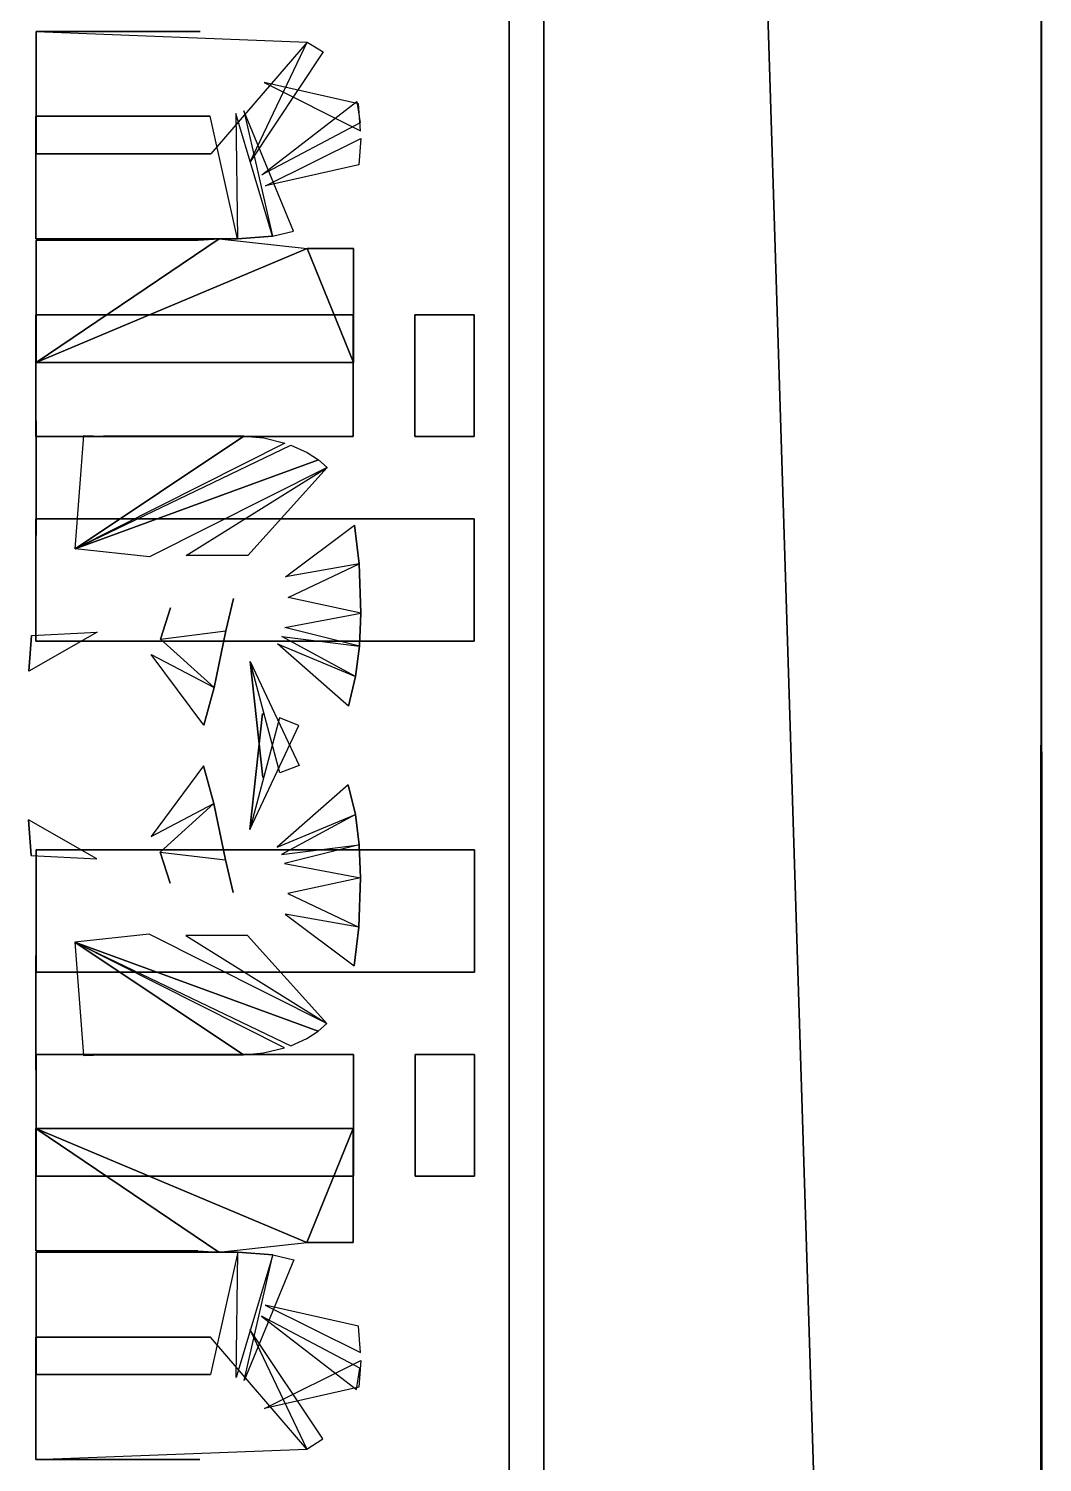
# Model space of a CAD drawing. Header units: inches. Extents: x -2 to 2474, y 1 to 287.
# Drawn here: x 166.2568 to 166.3557, y 181.5555 to 181.6954 of the extents above; entities that cross this region are included whole.
import ezdxf

# ---------------------------------------------------------------- set-up
doc = ezdxf.new("R2010")
doc.units = ezdxf.units.IN
doc.header["$MEASUREMENT"] = 0
doc.layers.add('DLX_LUM', color=7, linetype='Continuous', true_color=0xffd400)

msp = doc.modelspace()

# ---------------------------------------------------------------- linework, layer by layer
at = {"layer": 'DLX_LUM'}
for points in [[(166.30367, 180.74883, 0), (166.30367, 182.50213, 0)], [(166.30367, 182.50213, 0), (166.35569, 180.84189, 0)], [(166.35569, 180.84189, 0), (166.30367, 182.50213, 0)], [(166.30367, 182.50213, 0), (166.30367, 180.74883, 0)], [(166.30367, 180.74883, 0), (166.30367, 182.50213, 0)], [(166.30367, 182.50213, 0), (166.35569, 180.84189, 0)], [(166.35569, 180.84189, 0), (166.30367, 182.50213, 0)], [(166.30367, 182.50213, 0), (166.30367, 180.74883, 0)], [(166.30704, 182.49426, 0), (166.30703, 180.75669, 0)], [(166.30703, 180.75669, 0), (166.30704, 182.49426, 0)], [(166.30704, 182.49426, 0), (166.30703, 180.75669, 0)], [(166.30703, 180.75669, 0), (166.30704, 182.49426, 0)], [(166.35556, 182.4084, 0), (166.35554, 180.84301, 0)], [(166.35554, 180.84301, 0), (166.35556, 182.4084, 0)], [(166.35556, 182.4084, 0), (166.35554, 180.84301, 0)], [(166.35554, 180.84301, 0), (166.35556, 182.4084, 0)], [(166.35556, 182.4084, 0), (166.35554, 180.84301, 0)], [(166.35554, 180.84301, 0), (166.35556, 182.4084, 0)], [(166.35556, 182.4084, 0), (166.35554, 180.84301, 0)], [(166.35554, 180.84301, 0), (166.35556, 182.4084, 0)], [(166.35554, 182.40794, 0), (166.35569, 180.84189, 0)], [(166.35569, 180.84189, 0), (166.35554, 182.40794, 0)], [(166.35554, 182.40794, 0), (166.35569, 180.84189, 0)], [(166.35569, 180.84189, 0), (166.35554, 182.40794, 0)], [(166.35554, 182.40794, 0), (166.35569, 180.84189, 0)], [(166.35569, 180.84189, 0), (166.35554, 182.40794, 0)], [(166.35554, 182.40794, 0), (166.35569, 180.84189, 0)], [(166.35569, 180.84189, 0), (166.35554, 182.40794, 0)], [(166.2575, 181.69515, 0), (166.2575, 181.69515, 0)], [(166.2575, 181.69515, 0), (166.2575, 181.68321, 0)], [(166.2575, 181.68321, 0), (166.2575, 181.69515, 0)], [(166.27352, 181.69515, 0), (166.2575, 181.69515, 0)], [(166.2575, 181.69515, 0), (166.2575, 181.69515, 0)], [(166.2575, 181.69515, 0), (166.27352, 181.69515, 0)], [(166.2575, 181.68321, 0), (166.2575, 181.69515, 0)], [(166.2575, 181.69515, 0), (166.28395, 181.69413, 0)], [(166.2575, 181.69515, 0), (166.2575, 181.69515, 0)], [(166.2575, 181.69515, 0), (166.2575, 181.68321, 0)], [(166.2575, 181.68321, 0), (166.2575, 181.69515, 0)], [(166.27352, 181.69515, 0), (166.2575, 181.69515, 0)], [(166.2575, 181.69515, 0), (166.2575, 181.69515, 0)], [(166.2575, 181.69515, 0), (166.27352, 181.69515, 0)], [(166.2575, 181.68321, 0), (166.2575, 181.69515, 0)], [(166.2575, 181.69515, 0), (166.28395, 181.69413, 0)], [(166.27352, 181.69515, 0), (166.27352, 181.69515, 0)], [(166.27352, 181.69515, 0), (166.27352, 181.69515, 0)], [(166.28395, 181.69413, 0), (166.27456, 181.68321, 0)], [(166.28395, 181.69413, 0), (166.27456, 181.68321, 0)], [(166.27839, 181.68245, 0), (166.28395, 181.69413, 0)], [(166.27839, 181.68245, 0), (166.28395, 181.69413, 0)], [(166.28395, 181.69413, 0), (166.28551, 181.69316, 0)], [(166.28395, 181.69413, 0), (166.28551, 181.69316, 0)], [(166.28551, 181.69316, 0), (166.27839, 181.68245, 0)], [(166.28551, 181.69316, 0), (166.27839, 181.68245, 0)], [(166.27976, 181.69017, 0), (166.28915, 181.68547, 0)], [(166.28896, 181.6881, 0), (166.27976, 181.69017, 0)], [(166.27976, 181.69017, 0), (166.28915, 181.68547, 0)], [(166.28896, 181.6881, 0), (166.27976, 181.69017, 0)], [(166.27952, 181.68117, 0), (166.28879, 181.68831, 0)], [(166.27952, 181.68117, 0), (166.28879, 181.68831, 0)], [(166.28879, 181.68831, 0), (166.28912, 181.68625, 0)], [(166.28879, 181.68831, 0), (166.28912, 181.68625, 0)], [(166.28915, 181.68547, 0), (166.28896, 181.6881, 0)], [(166.28915, 181.68547, 0), (166.28896, 181.6881, 0)], [(166.25747, 181.68688, 0), (166.25747, 181.68688, 0)], [(166.25747, 181.68688, 0), (166.27449, 181.68688, 0)], [(166.27449, 181.68688, 0), (166.25747, 181.68688, 0)], [(166.25747, 181.67493, 0), (166.25747, 181.68688, 0)], [(166.25747, 181.68688, 0), (166.25747, 181.68688, 0)], [(166.25747, 181.68688, 0), (166.25747, 181.67493, 0)], [(166.27449, 181.68688, 0), (166.25747, 181.68688, 0)], [(166.25747, 181.68688, 0), (166.25747, 181.67493, 0)], [(166.25747, 181.68688, 0), (166.25747, 181.68688, 0)], [(166.25747, 181.68688, 0), (166.27449, 181.68688, 0)], [(166.27449, 181.68688, 0), (166.25747, 181.68688, 0)], [(166.25747, 181.67493, 0), (166.25747, 181.68688, 0)], [(166.25747, 181.68688, 0), (166.25747, 181.68688, 0)], [(166.25747, 181.68688, 0), (166.25747, 181.67493, 0)], [(166.27449, 181.68688, 0), (166.25747, 181.68688, 0)], [(166.25747, 181.68688, 0), (166.25747, 181.67493, 0)], [(166.27449, 181.68688, 0), (166.27449, 181.68688, 0)], [(166.27716, 181.67493, 0), (166.27449, 181.68688, 0)], [(166.27449, 181.68688, 0), (166.27449, 181.68688, 0)], [(166.27716, 181.67493, 0), (166.27449, 181.68688, 0)], [(166.28056, 181.67519, 0), (166.27699, 181.68716, 0)], [(166.27699, 181.68716, 0), (166.27716, 181.67493, 0)], [(166.28056, 181.67519, 0), (166.27699, 181.68716, 0)], [(166.27699, 181.68716, 0), (166.27716, 181.67493, 0)], [(166.28263, 181.67567, 0), (166.27776, 181.68742, 0)], [(166.27776, 181.68742, 0), (166.28056, 181.67519, 0)], [(166.28263, 181.67567, 0), (166.27776, 181.68742, 0)], [(166.27776, 181.68742, 0), (166.28056, 181.67519, 0)], [(166.28912, 181.68625, 0), (166.27952, 181.68117, 0)], [(166.28912, 181.68625, 0), (166.27952, 181.68117, 0)], [(166.27988, 181.6801, 0), (166.28918, 181.68471, 0)], [(166.27988, 181.6801, 0), (166.28918, 181.68471, 0)], [(166.28918, 181.68471, 0), (166.28899, 181.68214, 0)], [(166.28918, 181.68471, 0), (166.28899, 181.68214, 0)], [(166.2575, 181.68321, 0), (166.2575, 181.68321, 0)], [(166.2575, 181.68321, 0), (166.27456, 181.68321, 0)], [(166.27456, 181.68321, 0), (166.2575, 181.68321, 0)], [(166.2575, 181.68321, 0), (166.2575, 181.68321, 0)], [(166.27456, 181.68321, 0), (166.2575, 181.68321, 0)], [(166.2575, 181.68321, 0), (166.2575, 181.68321, 0)], [(166.2575, 181.68321, 0), (166.27456, 181.68321, 0)], [(166.27456, 181.68321, 0), (166.2575, 181.68321, 0)], [(166.2575, 181.68321, 0), (166.2575, 181.68321, 0)], [(166.27456, 181.68321, 0), (166.2575, 181.68321, 0)], [(166.27456, 181.68321, 0), (166.27456, 181.68321, 0)], [(166.27456, 181.68321, 0), (166.27456, 181.68321, 0)], [(166.28899, 181.68214, 0), (166.27988, 181.6801, 0)], [(166.28899, 181.68214, 0), (166.27988, 181.6801, 0)], [(166.27716, 181.67493, 0), (166.28056, 181.67519, 0)], [(166.28056, 181.67519, 0), (166.27716, 181.67493, 0)], [(166.27716, 181.67493, 0), (166.28056, 181.67519, 0)], [(166.27716, 181.67493, 0), (166.28056, 181.67519, 0)], [(166.28056, 181.67519, 0), (166.27716, 181.67493, 0)], [(166.27716, 181.67493, 0), (166.28056, 181.67519, 0)], [(166.28056, 181.67519, 0), (166.28263, 181.67567, 0)], [(166.28056, 181.67519, 0), (166.28263, 181.67567, 0)], [(166.28056, 181.67519, 0), (166.28056, 181.67519, 0)], [(166.28056, 181.67519, 0), (166.28056, 181.67519, 0)], [(166.25747, 181.67493, 0), (166.25747, 181.67493, 0)], [(166.27716, 181.67493, 0), (166.25747, 181.67493, 0)], [(166.25747, 181.67493, 0), (166.25747, 181.67493, 0)], [(166.25747, 181.67493, 0), (166.27716, 181.67493, 0)], [(166.25747, 181.67493, 0), (166.27716, 181.67493, 0)], [(166.25747, 181.67493, 0), (166.25747, 181.67493, 0)], [(166.27716, 181.67493, 0), (166.25747, 181.67493, 0)], [(166.25747, 181.67493, 0), (166.25747, 181.67493, 0)], [(166.25747, 181.67493, 0), (166.27716, 181.67493, 0)], [(166.25747, 181.67493, 0), (166.27716, 181.67493, 0)], [(166.27537, 181.67493, 0), (166.2575, 181.66285, 0)], [(166.2575, 181.66285, 0), (166.27537, 181.67493, 0)], [(166.27537, 181.67493, 0), (166.2575, 181.66285, 0)], [(166.2575, 181.66285, 0), (166.27537, 181.67493, 0)], [(166.2575, 181.67479, 0), (166.2575, 181.67479, 0)], [(166.2575, 181.67479, 0), (166.2575, 181.66285, 0)], [(166.2575, 181.66285, 0), (166.2575, 181.67479, 0)], [(166.27331, 181.67479, 0), (166.2575, 181.67479, 0)], [(166.2575, 181.67479, 0), (166.2575, 181.67479, 0)], [(166.2575, 181.67479, 0), (166.27331, 181.67479, 0)], [(166.2575, 181.66285, 0), (166.2575, 181.67479, 0)], [(166.2575, 181.67479, 0), (166.27331, 181.67479, 0)], [(166.2575, 181.67479, 0), (166.2575, 181.67479, 0)], [(166.2575, 181.67479, 0), (166.2575, 181.66285, 0)], [(166.2575, 181.66285, 0), (166.2575, 181.67479, 0)], [(166.27331, 181.67479, 0), (166.2575, 181.67479, 0)], [(166.2575, 181.67479, 0), (166.2575, 181.67479, 0)], [(166.2575, 181.67479, 0), (166.27331, 181.67479, 0)], [(166.2575, 181.66285, 0), (166.2575, 181.67479, 0)], [(166.2575, 181.67479, 0), (166.27331, 181.67479, 0)], [(166.2575, 181.66285, 0), (166.28395, 181.67397, 0)], [(166.28395, 181.67397, 0), (166.2575, 181.66285, 0)], [(166.27331, 181.67479, 0), (166.27537, 181.67493, 0)], [(166.27331, 181.67479, 0), (166.27537, 181.67493, 0)], [(166.27331, 181.67479, 0), (166.27331, 181.67479, 0)], [(166.27331, 181.67479, 0), (166.27331, 181.67479, 0)], [(166.27537, 181.67493, 0), (166.28395, 181.67397, 0)], [(166.27537, 181.67493, 0), (166.28395, 181.67397, 0)], [(166.27716, 181.67493, 0), (166.27716, 181.67493, 0)], [(166.27716, 181.67493, 0), (166.27716, 181.67493, 0)], [(166.27716, 181.67493, 0), (166.27716, 181.67493, 0)], [(166.27716, 181.67493, 0), (166.27716, 181.67493, 0)], [(166.28848, 181.67397, 0), (166.28395, 181.67397, 0)], [(166.28395, 181.67397, 0), (166.28395, 181.67397, 0)], [(166.28395, 181.67397, 0), (166.28848, 181.67397, 0)], [(166.28395, 181.67397, 0), (166.28848, 181.67397, 0)], [(166.28395, 181.67397, 0), (166.28848, 181.66285, 0)], [(166.28848, 181.67397, 0), (166.28395, 181.67397, 0)], [(166.28395, 181.67397, 0), (166.28395, 181.67397, 0)], [(166.28395, 181.67397, 0), (166.28848, 181.67397, 0)], [(166.28848, 181.66285, 0), (166.28395, 181.67397, 0)], [(166.28395, 181.67397, 0), (166.28848, 181.67397, 0)], [(166.28848, 181.67397, 0), (166.28848, 181.67397, 0)], [(166.28848, 181.66285, 0), (166.28848, 181.67397, 0)], [(166.28848, 181.67397, 0), (166.28848, 181.67397, 0)], [(166.28848, 181.67397, 0), (166.28848, 181.66285, 0)], [(166.28848, 181.67397, 0), (166.28848, 181.66285, 0)], [(166.28848, 181.67397, 0), (166.28848, 181.67397, 0)], [(166.28848, 181.66285, 0), (166.28848, 181.67397, 0)], [(166.28848, 181.67397, 0), (166.28848, 181.67397, 0)], [(166.28848, 181.67397, 0), (166.28848, 181.66285, 0)], [(166.28848, 181.67397, 0), (166.28848, 181.66285, 0)], [(166.25747, 181.6675, 0), (166.25747, 181.6675, 0)], [(166.25747, 181.6675, 0), (166.28845, 181.6675, 0)], [(166.28845, 181.6675, 0), (166.25747, 181.6675, 0)], [(166.25747, 181.65563, 0), (166.25747, 181.6675, 0)], [(166.25747, 181.6675, 0), (166.25747, 181.6675, 0)], [(166.25747, 181.6675, 0), (166.25747, 181.65563, 0)], [(166.25747, 181.6675, 0), (166.25747, 181.65563, 0)], [(166.28845, 181.6675, 0), (166.25747, 181.6675, 0)], [(166.25747, 181.6675, 0), (166.25747, 181.6675, 0)], [(166.25747, 181.6675, 0), (166.28845, 181.6675, 0)], [(166.28845, 181.6675, 0), (166.25747, 181.6675, 0)], [(166.25747, 181.65563, 0), (166.25747, 181.6675, 0)], [(166.25747, 181.6675, 0), (166.25747, 181.6675, 0)], [(166.25747, 181.6675, 0), (166.25747, 181.65563, 0)], [(166.25747, 181.6675, 0), (166.25747, 181.65563, 0)], [(166.28845, 181.6675, 0), (166.25747, 181.6675, 0)], [(166.28845, 181.6675, 0), (166.28845, 181.6675, 0)], [(166.28845, 181.6675, 0), (166.28845, 181.6675, 0)], [(166.28845, 181.6675, 0), (166.28845, 181.65563, 0)], [(166.28845, 181.65563, 0), (166.28845, 181.6675, 0)], [(166.28845, 181.65563, 0), (166.28845, 181.6675, 0)], [(166.28845, 181.6675, 0), (166.28845, 181.6675, 0)], [(166.28845, 181.6675, 0), (166.28845, 181.6675, 0)], [(166.28845, 181.6675, 0), (166.28845, 181.65563, 0)], [(166.28845, 181.65563, 0), (166.28845, 181.6675, 0)], [(166.28845, 181.65563, 0), (166.28845, 181.6675, 0)], [(166.29445, 181.6675, 0), (166.29445, 181.6675, 0)], [(166.29445, 181.6675, 0), (166.30025, 181.6675, 0)], [(166.30025, 181.6675, 0), (166.29445, 181.6675, 0)], [(166.29445, 181.65563, 0), (166.29445, 181.6675, 0)], [(166.29445, 181.6675, 0), (166.29445, 181.6675, 0)], [(166.29445, 181.6675, 0), (166.29445, 181.65563, 0)], [(166.29445, 181.6675, 0), (166.29445, 181.65563, 0)], [(166.30025, 181.6675, 0), (166.29445, 181.6675, 0)], [(166.29445, 181.6675, 0), (166.29445, 181.6675, 0)], [(166.29445, 181.6675, 0), (166.30025, 181.6675, 0)], [(166.30025, 181.6675, 0), (166.29445, 181.6675, 0)], [(166.29445, 181.65563, 0), (166.29445, 181.6675, 0)], [(166.29445, 181.6675, 0), (166.29445, 181.6675, 0)], [(166.29445, 181.6675, 0), (166.29445, 181.65563, 0)], [(166.29445, 181.6675, 0), (166.29445, 181.65563, 0)], [(166.30025, 181.6675, 0), (166.29445, 181.6675, 0)], [(166.30025, 181.6675, 0), (166.30025, 181.6675, 0)], [(166.30025, 181.6675, 0), (166.30025, 181.6675, 0)], [(166.30025, 181.6675, 0), (166.30025, 181.65563, 0)], [(166.30025, 181.65563, 0), (166.30025, 181.6675, 0)], [(166.30025, 181.65563, 0), (166.30025, 181.6675, 0)], [(166.30025, 181.6675, 0), (166.30025, 181.6675, 0)], [(166.30025, 181.6675, 0), (166.30025, 181.6675, 0)], [(166.30025, 181.6675, 0), (166.30025, 181.65563, 0)], [(166.30025, 181.65563, 0), (166.30025, 181.6675, 0)], [(166.30025, 181.65563, 0), (166.30025, 181.6675, 0)], [(166.2575, 181.66285, 0), (166.2575, 181.66285, 0)], [(166.2575, 181.66285, 0), (166.28848, 181.66285, 0)], [(166.28848, 181.66285, 0), (166.2575, 181.66285, 0)], [(166.2575, 181.66285, 0), (166.2575, 181.66285, 0)], [(166.28848, 181.66285, 0), (166.2575, 181.66285, 0)], [(166.28848, 181.66285, 0), (166.2575, 181.66285, 0)], [(166.2575, 181.66285, 0), (166.2575, 181.66285, 0)], [(166.2575, 181.66285, 0), (166.28848, 181.66285, 0)], [(166.28848, 181.66285, 0), (166.2575, 181.66285, 0)], [(166.2575, 181.66285, 0), (166.2575, 181.66285, 0)], [(166.28848, 181.66285, 0), (166.28848, 181.66285, 0)], [(166.28848, 181.66285, 0), (166.28848, 181.66285, 0)], [(166.28848, 181.66285, 0), (166.28848, 181.66285, 0)], [(166.28848, 181.66285, 0), (166.28848, 181.66285, 0)], [(166.2575, 181.65715, 0), (166.2575, 181.65715, 0)], [(166.2575, 181.65715, 0), (166.2575, 181.64597, 0)], [(166.2575, 181.64597, 0), (166.2575, 181.65715, 0)], [(166.2575, 181.65715, 0), (166.2575, 181.65715, 0)], [(166.2575, 181.65715, 0), (166.2575, 181.64597, 0)], [(166.2575, 181.64597, 0), (166.2575, 181.65715, 0)], [(166.25747, 181.65563, 0), (166.25747, 181.65563, 0)], [(166.28845, 181.65563, 0), (166.25747, 181.65563, 0)], [(166.25747, 181.65563, 0), (166.25747, 181.65563, 0)], [(166.25747, 181.65563, 0), (166.28845, 181.65563, 0)], [(166.25747, 181.65563, 0), (166.28845, 181.65563, 0)], [(166.25747, 181.65563, 0), (166.25747, 181.65563, 0)], [(166.28845, 181.65563, 0), (166.25747, 181.65563, 0)], [(166.25747, 181.65563, 0), (166.25747, 181.65563, 0)], [(166.25747, 181.65563, 0), (166.28845, 181.65563, 0)], [(166.25747, 181.65563, 0), (166.28845, 181.65563, 0)], [(166.26131, 181.64468, 0), (166.26214, 181.65573, 0)], [(166.26131, 181.64468, 0), (166.27777, 181.65566, 0)], [(166.27777, 181.65566, 0), (166.26131, 181.64468, 0)], [(166.26131, 181.64468, 0), (166.27777, 181.65566, 0)], [(166.26214, 181.65573, 0), (166.26408, 181.65566, 0)], [(166.27777, 181.65566, 0), (166.26408, 181.65566, 0)], [(166.26408, 181.65566, 0), (166.26408, 181.65566, 0)], [(166.26408, 181.65566, 0), (166.27777, 181.65566, 0)], [(166.26408, 181.65566, 0), (166.27777, 181.65566, 0)], [(166.27777, 181.65566, 0), (166.26408, 181.65566, 0)], [(166.26408, 181.65566, 0), (166.26408, 181.65566, 0)], [(166.26408, 181.65566, 0), (166.27777, 181.65566, 0)], [(166.27777, 181.65566, 0), (166.27973, 181.65549, 0)], [(166.27777, 181.65566, 0), (166.27777, 181.65566, 0)], [(166.27777, 181.65566, 0), (166.27973, 181.65549, 0)], [(166.27777, 181.65566, 0), (166.27777, 181.65566, 0)], [(166.27973, 181.65549, 0), (166.28178, 181.65498, 0)], [(166.27973, 181.65549, 0), (166.28178, 181.65498, 0)], [(166.28845, 181.65563, 0), (166.28845, 181.65563, 0)], [(166.28845, 181.65563, 0), (166.28845, 181.65563, 0)], [(166.28845, 181.65563, 0), (166.28845, 181.65563, 0)], [(166.28845, 181.65563, 0), (166.28845, 181.65563, 0)], [(166.29445, 181.65563, 0), (166.29445, 181.65563, 0)], [(166.30025, 181.65563, 0), (166.29445, 181.65563, 0)], [(166.29445, 181.65563, 0), (166.29445, 181.65563, 0)], [(166.29445, 181.65563, 0), (166.30025, 181.65563, 0)], [(166.29445, 181.65563, 0), (166.30025, 181.65563, 0)], [(166.29445, 181.65563, 0), (166.29445, 181.65563, 0)], [(166.30025, 181.65563, 0), (166.29445, 181.65563, 0)], [(166.29445, 181.65563, 0), (166.29445, 181.65563, 0)], [(166.29445, 181.65563, 0), (166.30025, 181.65563, 0)], [(166.29445, 181.65563, 0), (166.30025, 181.65563, 0)], [(166.30025, 181.65563, 0), (166.30025, 181.65563, 0)], [(166.30025, 181.65563, 0), (166.30025, 181.65563, 0)], [(166.30025, 181.65563, 0), (166.30025, 181.65563, 0)], [(166.30025, 181.65563, 0), (166.30025, 181.65563, 0)], [(166.28178, 181.65498, 0), (166.26131, 181.64468, 0)], [(166.28178, 181.65498, 0), (166.26131, 181.64468, 0)], [(166.26131, 181.64468, 0), (166.28237, 181.65477, 0)], [(166.26131, 181.64468, 0), (166.28237, 181.65477, 0)], [(166.28237, 181.65477, 0), (166.28395, 181.65407, 0)], [(166.28237, 181.65477, 0), (166.28395, 181.65407, 0)], [(166.28395, 181.65407, 0), (166.28506, 181.65335, 0)], [(166.28395, 181.65407, 0), (166.28506, 181.65335, 0)], [(166.28506, 181.65335, 0), (166.26131, 181.64468, 0)], [(166.26131, 181.64468, 0), (166.28506, 181.65335, 0)], [(166.28506, 181.65335, 0), (166.26131, 181.64468, 0)], [(166.26131, 181.64468, 0), (166.28506, 181.65335, 0)], [(166.28589, 181.6526, 0), (166.26857, 181.64389, 0)], [(166.28589, 181.6526, 0), (166.26857, 181.64389, 0)], [(166.27214, 181.64402, 0), (166.28589, 181.6526, 0)], [(166.27214, 181.64402, 0), (166.28589, 181.6526, 0)], [(166.28589, 181.6526, 0), (166.27815, 181.64402, 0)], [(166.28589, 181.6526, 0), (166.27815, 181.64402, 0)], [(166.28506, 181.65335, 0), (166.28589, 181.6526, 0)], [(166.28506, 181.65335, 0), (166.28589, 181.6526, 0)], [(166.2918, 181.6476, 0), (166.25747, 181.6476, 0)], [(166.25747, 181.6476, 0), (166.25747, 181.6476, 0)], [(166.25747, 181.6476, 0), (166.30025, 181.6476, 0)], [(166.2918, 181.6476, 0), (166.25747, 181.6476, 0)], [(166.25747, 181.6476, 0), (166.30025, 181.6476, 0)], [(166.25747, 181.63564, 0), (166.25747, 181.6476, 0)], [(166.25747, 181.6476, 0), (166.25747, 181.6476, 0)], [(166.25747, 181.6476, 0), (166.25747, 181.63564, 0)], [(166.30025, 181.6476, 0), (166.25747, 181.6476, 0)], [(166.25747, 181.6476, 0), (166.25747, 181.63564, 0)], [(166.25747, 181.6476, 0), (166.25747, 181.6476, 0)], [(166.25747, 181.6476, 0), (166.2918, 181.6476, 0)], [(166.2918, 181.6476, 0), (166.25747, 181.6476, 0)], [(166.25747, 181.63564, 0), (166.25747, 181.6476, 0)], [(166.25747, 181.6476, 0), (166.25747, 181.6476, 0)], [(166.25747, 181.6476, 0), (166.25747, 181.63564, 0)], [(166.30025, 181.6476, 0), (166.25747, 181.6476, 0)], [(166.25747, 181.6476, 0), (166.25747, 181.63564, 0)], [(166.30025, 181.6476, 0), (166.2918, 181.6476, 0)], [(166.30025, 181.6476, 0), (166.2918, 181.6476, 0)], [(166.2918, 181.6476, 0), (166.30025, 181.6476, 0)], [(166.30025, 181.6476, 0), (166.2918, 181.6476, 0)], [(166.30025, 181.6476, 0), (166.30025, 181.6476, 0)], [(166.30025, 181.6476, 0), (166.30025, 181.63564, 0)], [(166.30025, 181.63564, 0), (166.30025, 181.6476, 0)], [(166.30025, 181.6476, 0), (166.30025, 181.6476, 0)], [(166.30025, 181.63564, 0), (166.30025, 181.6476, 0)], [(166.30025, 181.6476, 0), (166.30025, 181.6476, 0)], [(166.30025, 181.6476, 0), (166.30025, 181.63564, 0)], [(166.30025, 181.63564, 0), (166.30025, 181.6476, 0)], [(166.30025, 181.6476, 0), (166.30025, 181.6476, 0)], [(166.30025, 181.63564, 0), (166.30025, 181.6476, 0)], [(166.2575, 181.64597, 0), (166.2575, 181.64597, 0)], [(166.2575, 181.64597, 0), (166.2575, 181.64597, 0)], [(166.28184, 181.64194, 0), (166.28858, 181.64698, 0)], [(166.28184, 181.64194, 0), (166.28858, 181.64698, 0)], [(166.28858, 181.64698, 0), (166.28903, 181.6432, 0)], [(166.28858, 181.64698, 0), (166.28858, 181.64698, 0)], [(166.28858, 181.64698, 0), (166.28903, 181.6432, 0)], [(166.28903, 181.6432, 0), (166.28858, 181.64698, 0)], [(166.28858, 181.64698, 0), (166.28903, 181.6432, 0)], [(166.28858, 181.64698, 0), (166.28858, 181.64698, 0)], [(166.28858, 181.64698, 0), (166.28903, 181.6432, 0)], [(166.28903, 181.6432, 0), (166.28858, 181.64698, 0)], [(166.26857, 181.64389, 0), (166.26131, 181.64468, 0)], [(166.26857, 181.64389, 0), (166.26131, 181.64468, 0)], [(166.27815, 181.64402, 0), (166.27214, 181.64402, 0)], [(166.27815, 181.64402, 0), (166.27214, 181.64402, 0)], [(166.28903, 181.6432, 0), (166.28184, 181.64194, 0)], [(166.28903, 181.6432, 0), (166.28184, 181.64194, 0)], [(166.28209, 181.6399, 0), (166.28903, 181.6432, 0)], [(166.28209, 181.6399, 0), (166.28903, 181.6432, 0)], [(166.28903, 181.6432, 0), (166.28918, 181.63839, 0)], [(166.28903, 181.6432, 0), (166.28903, 181.6432, 0)], [(166.28903, 181.6432, 0), (166.28903, 181.6432, 0)], [(166.28903, 181.6432, 0), (166.28918, 181.63839, 0)], [(166.28918, 181.63839, 0), (166.28903, 181.6432, 0)], [(166.28903, 181.6432, 0), (166.28918, 181.63839, 0)], [(166.28903, 181.6432, 0), (166.28903, 181.6432, 0)], [(166.28903, 181.6432, 0), (166.28903, 181.6432, 0)], [(166.28903, 181.6432, 0), (166.28918, 181.63839, 0)], [(166.28918, 181.63839, 0), (166.28903, 181.6432, 0)], [(166.26963, 181.63586, 0), (166.27062, 181.63892, 0)], [(166.27062, 181.63892, 0), (166.26963, 181.63586, 0)], [(166.26963, 181.63586, 0), (166.27062, 181.63892, 0)], [(166.27062, 181.63892, 0), (166.26963, 181.63586, 0)], [(166.27062, 181.63892, 0), (166.27062, 181.63892, 0)], [(166.27062, 181.63892, 0), (166.27062, 181.63892, 0)], [(166.27675, 181.63982, 0), (166.27601, 181.63665, 0)], [(166.27601, 181.63665, 0), (166.27675, 181.63982, 0)], [(166.27675, 181.63982, 0), (166.27601, 181.63665, 0)], [(166.27601, 181.63665, 0), (166.27675, 181.63982, 0)], [(166.27675, 181.63982, 0), (166.27675, 181.63982, 0)], [(166.27675, 181.63982, 0), (166.27675, 181.63982, 0)], [(166.28918, 181.63839, 0), (166.28209, 181.6399, 0)], [(166.28918, 181.63839, 0), (166.28209, 181.6399, 0)], [(166.28177, 181.637, 0), (166.28918, 181.63839, 0)], [(166.28177, 181.637, 0), (166.28918, 181.63839, 0)], [(166.28918, 181.63839, 0), (166.28906, 181.63517, 0)], [(166.28918, 181.63839, 0), (166.28906, 181.63517, 0)], [(166.28906, 181.63517, 0), (166.28918, 181.63839, 0)], [(166.28918, 181.63839, 0), (166.28906, 181.63517, 0)], [(166.28918, 181.63839, 0), (166.28906, 181.63517, 0)], [(166.28906, 181.63517, 0), (166.28918, 181.63839, 0)], [(166.28918, 181.63839, 0), (166.28918, 181.63839, 0)], [(166.28918, 181.63839, 0), (166.28918, 181.63839, 0)], [(166.28918, 181.63839, 0), (166.28918, 181.63839, 0)], [(166.28918, 181.63839, 0), (166.28918, 181.63839, 0)], [(166.26346, 181.63653, 0), (166.2568, 181.63271, 0)], [(166.26346, 181.63653, 0), (166.2568, 181.63271, 0)], [(166.2568, 181.63271, 0), (166.25705, 181.63621, 0)], [(166.2568, 181.63271, 0), (166.25705, 181.63621, 0)], [(166.25705, 181.63621, 0), (166.2568, 181.63271, 0)], [(166.2568, 181.63271, 0), (166.25705, 181.63621, 0)], [(166.2568, 181.63271, 0), (166.25705, 181.63621, 0)], [(166.25705, 181.63621, 0), (166.2568, 181.63271, 0)], [(166.25705, 181.63621, 0), (166.26346, 181.63653, 0)], [(166.25705, 181.63621, 0), (166.26346, 181.63653, 0)], [(166.25705, 181.63621, 0), (166.25705, 181.63621, 0)], [(166.25705, 181.63621, 0), (166.25705, 181.63621, 0)], [(166.26963, 181.63586, 0), (166.27601, 181.63665, 0)], [(166.26963, 181.63586, 0), (166.27601, 181.63665, 0)], [(166.27486, 181.63114, 0), (166.26963, 181.63586, 0)], [(166.26963, 181.63586, 0), (166.26963, 181.63586, 0)], [(166.27486, 181.63114, 0), (166.26963, 181.63586, 0)], [(166.26963, 181.63586, 0), (166.26963, 181.63586, 0)], [(166.27601, 181.63665, 0), (166.27486, 181.63114, 0)], [(166.27601, 181.63665, 0), (166.27486, 181.63114, 0)], [(166.27486, 181.63114, 0), (166.27601, 181.63665, 0)], [(166.27601, 181.63665, 0), (166.27486, 181.63114, 0)], [(166.27601, 181.63665, 0), (166.27486, 181.63114, 0)], [(166.27486, 181.63114, 0), (166.27601, 181.63665, 0)], [(166.27601, 181.63665, 0), (166.27601, 181.63665, 0)], [(166.27601, 181.63665, 0), (166.27601, 181.63665, 0)], [(166.27601, 181.63665, 0), (166.27601, 181.63665, 0)], [(166.27601, 181.63665, 0), (166.27601, 181.63665, 0)], [(166.28868, 181.63219, 0), (166.28146, 181.63611, 0)], [(166.28146, 181.63611, 0), (166.28906, 181.63517, 0)], [(166.28868, 181.63219, 0), (166.28146, 181.63611, 0)], [(166.28146, 181.63611, 0), (166.28906, 181.63517, 0)], [(166.28906, 181.63517, 0), (166.28177, 181.637, 0)], [(166.28906, 181.63517, 0), (166.28177, 181.637, 0)], [(166.30025, 181.63564, 0), (166.25747, 181.63564, 0)], [(166.25747, 181.63564, 0), (166.25747, 181.63564, 0)], [(166.25747, 181.63564, 0), (166.2918, 181.63564, 0)], [(166.30025, 181.63564, 0), (166.25747, 181.63564, 0)], [(166.25747, 181.63564, 0), (166.2918, 181.63564, 0)], [(166.25747, 181.63564, 0), (166.25747, 181.63564, 0)], [(166.25747, 181.63564, 0), (166.30025, 181.63564, 0)], [(166.25747, 181.63564, 0), (166.25747, 181.63564, 0)], [(166.25747, 181.63564, 0), (166.30025, 181.63564, 0)], [(166.30025, 181.63564, 0), (166.25747, 181.63564, 0)], [(166.25747, 181.63564, 0), (166.25747, 181.63564, 0)], [(166.25747, 181.63564, 0), (166.30025, 181.63564, 0)], [(166.28797, 181.6293, 0), (166.28104, 181.63538, 0)], [(166.28104, 181.63538, 0), (166.28868, 181.63219, 0)], [(166.28797, 181.6293, 0), (166.28104, 181.63538, 0)], [(166.28104, 181.63538, 0), (166.28868, 181.63219, 0)], [(166.28906, 181.63517, 0), (166.28868, 181.63219, 0)], [(166.28906, 181.63517, 0), (166.28868, 181.63219, 0)], [(166.28868, 181.63219, 0), (166.28906, 181.63517, 0)], [(166.28906, 181.63517, 0), (166.28868, 181.63219, 0)], [(166.28906, 181.63517, 0), (166.28868, 181.63219, 0)], [(166.28868, 181.63219, 0), (166.28906, 181.63517, 0)], [(166.28906, 181.63517, 0), (166.28906, 181.63517, 0)], [(166.28906, 181.63517, 0), (166.28906, 181.63517, 0)], [(166.28906, 181.63517, 0), (166.28906, 181.63517, 0)], [(166.28906, 181.63517, 0), (166.28906, 181.63517, 0)], [(166.2918, 181.63564, 0), (166.30025, 181.63564, 0)], [(166.2918, 181.63564, 0), (166.30025, 181.63564, 0)], [(166.30025, 181.63564, 0), (166.2918, 181.63564, 0)], [(166.2918, 181.63564, 0), (166.30025, 181.63564, 0)], [(166.30025, 181.63564, 0), (166.30025, 181.63564, 0)], [(166.30025, 181.63564, 0), (166.30025, 181.63564, 0)], [(166.30025, 181.63564, 0), (166.30025, 181.63564, 0)], [(166.30025, 181.63564, 0), (166.30025, 181.63564, 0)], [(166.26874, 181.63436, 0), (166.27486, 181.63114, 0)], [(166.27387, 181.62747, 0), (166.26874, 181.63436, 0)], [(166.26874, 181.63436, 0), (166.27486, 181.63114, 0)], [(166.27387, 181.62747, 0), (166.26874, 181.63436, 0)], [(166.27838, 181.63366, 0), (166.28317, 181.62352, 0)], [(166.28128, 181.62279, 0), (166.27838, 181.63366, 0)], [(166.27838, 181.63366, 0), (166.27838, 181.63366, 0)], [(166.27838, 181.63366, 0), (166.27962, 181.62234, 0)], [(166.27962, 181.62234, 0), (166.27838, 181.63366, 0)], [(166.27838, 181.63366, 0), (166.28317, 181.62352, 0)], [(166.28128, 181.62279, 0), (166.27838, 181.63366, 0)], [(166.27838, 181.63366, 0), (166.27838, 181.63366, 0)], [(166.27838, 181.63366, 0), (166.27962, 181.62234, 0)], [(166.27962, 181.62234, 0), (166.27838, 181.63366, 0)], [(166.2568, 181.63271, 0), (166.2568, 181.63271, 0)], [(166.2568, 181.63271, 0), (166.2568, 181.63271, 0)], [(166.28868, 181.63219, 0), (166.28797, 181.6293, 0)], [(166.28868, 181.63219, 0), (166.28797, 181.6293, 0)], [(166.28797, 181.6293, 0), (166.28868, 181.63219, 0)], [(166.28868, 181.63219, 0), (166.28797, 181.6293, 0)], [(166.28868, 181.63219, 0), (166.28797, 181.6293, 0)], [(166.28797, 181.6293, 0), (166.28868, 181.63219, 0)], [(166.28868, 181.63219, 0), (166.28868, 181.63219, 0)], [(166.28868, 181.63219, 0), (166.28868, 181.63219, 0)], [(166.28868, 181.63219, 0), (166.28868, 181.63219, 0)], [(166.28868, 181.63219, 0), (166.28868, 181.63219, 0)], [(166.27486, 181.63114, 0), (166.27387, 181.62747, 0)], [(166.27486, 181.63114, 0), (166.27387, 181.62747, 0)], [(166.27387, 181.62747, 0), (166.27486, 181.63114, 0)], [(166.27486, 181.63114, 0), (166.27387, 181.62747, 0)], [(166.27486, 181.63114, 0), (166.27387, 181.62747, 0)], [(166.27387, 181.62747, 0), (166.27486, 181.63114, 0)], [(166.27486, 181.63114, 0), (166.27486, 181.63114, 0)], [(166.27486, 181.63114, 0), (166.27486, 181.63114, 0)], [(166.27486, 181.63114, 0), (166.27486, 181.63114, 0)], [(166.27486, 181.63114, 0), (166.27486, 181.63114, 0)], [(166.28797, 181.6293, 0), (166.28797, 181.6293, 0)], [(166.28797, 181.6293, 0), (166.28797, 181.6293, 0)], [(166.27387, 181.62747, 0), (166.27387, 181.62747, 0)], [(166.27387, 181.62747, 0), (166.27387, 181.62747, 0)], [(166.27836, 181.61727, 0), (166.27959, 181.62859, 0)], [(166.27959, 181.62859, 0), (166.27836, 181.61727, 0)], [(166.27836, 181.61727, 0), (166.27959, 181.62859, 0)], [(166.27959, 181.62859, 0), (166.27836, 181.61727, 0)], [(166.28125, 181.62816, 0), (166.27836, 181.61727, 0)], [(166.28125, 181.62816, 0), (166.27836, 181.61727, 0)], [(166.27836, 181.61727, 0), (166.28315, 181.62742, 0)], [(166.27836, 181.61727, 0), (166.28315, 181.62742, 0)], [(166.27959, 181.62859, 0), (166.27959, 181.62859, 0)], [(166.27959, 181.62859, 0), (166.27959, 181.62859, 0)], [(166.28315, 181.62742, 0), (166.28125, 181.62816, 0)], [(166.28315, 181.62742, 0), (166.28125, 181.62816, 0)], [(166.27384, 181.62348, 0), (166.26871, 181.61659, 0)], [(166.27384, 181.62348, 0), (166.26871, 181.61659, 0)], [(166.27483, 181.6198, 0), (166.27384, 181.62348, 0)], [(166.27483, 181.6198, 0), (166.27384, 181.62348, 0)], [(166.27384, 181.62348, 0), (166.27384, 181.62348, 0)], [(166.27384, 181.62348, 0), (166.27483, 181.6198, 0)], [(166.27483, 181.6198, 0), (166.27384, 181.62348, 0)], [(166.27483, 181.6198, 0), (166.27384, 181.62348, 0)], [(166.27384, 181.62348, 0), (166.27384, 181.62348, 0)], [(166.27384, 181.62348, 0), (166.27483, 181.6198, 0)], [(166.28317, 181.62352, 0), (166.28128, 181.62279, 0)], [(166.28317, 181.62352, 0), (166.28128, 181.62279, 0)], [(166.27962, 181.62234, 0), (166.27962, 181.62234, 0)], [(166.27962, 181.62234, 0), (166.27962, 181.62234, 0)], [(166.28794, 181.62164, 0), (166.28102, 181.61556, 0)], [(166.28794, 181.62164, 0), (166.28102, 181.61556, 0)], [(166.28865, 181.61875, 0), (166.28794, 181.62164, 0)], [(166.28865, 181.61875, 0), (166.28794, 181.62164, 0)], [(166.28794, 181.62164, 0), (166.28794, 181.62164, 0)], [(166.28794, 181.62164, 0), (166.28865, 181.61875, 0)], [(166.28865, 181.61875, 0), (166.28794, 181.62164, 0)], [(166.28865, 181.61875, 0), (166.28794, 181.62164, 0)], [(166.28794, 181.62164, 0), (166.28794, 181.62164, 0)], [(166.28794, 181.62164, 0), (166.28865, 181.61875, 0)], [(166.26871, 181.61659, 0), (166.27483, 181.6198, 0)], [(166.26871, 181.61659, 0), (166.27483, 181.6198, 0)], [(166.27483, 181.6198, 0), (166.26959, 181.61507, 0)], [(166.27483, 181.6198, 0), (166.26959, 181.61507, 0)], [(166.27598, 181.6143, 0), (166.27483, 181.6198, 0)], [(166.27598, 181.6143, 0), (166.27483, 181.6198, 0)], [(166.27483, 181.6198, 0), (166.27483, 181.6198, 0)], [(166.27483, 181.6198, 0), (166.27598, 181.6143, 0)], [(166.27483, 181.6198, 0), (166.27483, 181.6198, 0)], [(166.27598, 181.6143, 0), (166.27483, 181.6198, 0)], [(166.27598, 181.6143, 0), (166.27483, 181.6198, 0)], [(166.27483, 181.6198, 0), (166.27483, 181.6198, 0)], [(166.27483, 181.6198, 0), (166.27598, 181.6143, 0)], [(166.27483, 181.6198, 0), (166.27483, 181.6198, 0)], [(166.26343, 181.61441, 0), (166.25677, 181.61822, 0)], [(166.25677, 181.61822, 0), (166.25702, 181.61474, 0)], [(166.25677, 181.61822, 0), (166.25677, 181.61822, 0)], [(166.25677, 181.61822, 0), (166.25702, 181.61474, 0)], [(166.25702, 181.61474, 0), (166.25677, 181.61822, 0)], [(166.26343, 181.61441, 0), (166.25677, 181.61822, 0)], [(166.25677, 181.61822, 0), (166.25702, 181.61474, 0)], [(166.25677, 181.61822, 0), (166.25677, 181.61822, 0)], [(166.25677, 181.61822, 0), (166.25702, 181.61474, 0)], [(166.25702, 181.61474, 0), (166.25677, 181.61822, 0)], [(166.28102, 181.61556, 0), (166.28865, 181.61875, 0)], [(166.28102, 181.61556, 0), (166.28865, 181.61875, 0)], [(166.28865, 181.61875, 0), (166.28143, 181.61482, 0)], [(166.28865, 181.61875, 0), (166.28143, 181.61482, 0)], [(166.28903, 181.61578, 0), (166.28865, 181.61875, 0)], [(166.28903, 181.61578, 0), (166.28865, 181.61875, 0)], [(166.28865, 181.61875, 0), (166.28865, 181.61875, 0)], [(166.28865, 181.61875, 0), (166.28903, 181.61578, 0)], [(166.28865, 181.61875, 0), (166.28865, 181.61875, 0)], [(166.28903, 181.61578, 0), (166.28865, 181.61875, 0)], [(166.28903, 181.61578, 0), (166.28865, 181.61875, 0)], [(166.28865, 181.61875, 0), (166.28865, 181.61875, 0)], [(166.28865, 181.61875, 0), (166.28903, 181.61578, 0)], [(166.28865, 181.61875, 0), (166.28865, 181.61875, 0)], [(166.27836, 181.61727, 0), (166.27836, 181.61727, 0)], [(166.27836, 181.61727, 0), (166.27836, 181.61727, 0)], [(166.2575, 181.60335, 0), (166.2575, 181.61529, 0)], [(166.2575, 181.61529, 0), (166.30028, 181.61529, 0)], [(166.2575, 181.60335, 0), (166.2575, 181.61529, 0)], [(166.2575, 181.61529, 0), (166.2575, 181.61529, 0)], [(166.2575, 181.61529, 0), (166.2575, 181.60335, 0)], [(166.30028, 181.61529, 0), (166.2575, 181.61529, 0)], [(166.2575, 181.61529, 0), (166.29183, 181.61529, 0)], [(166.2575, 181.61529, 0), (166.2575, 181.61529, 0)], [(166.2575, 181.61529, 0), (166.30028, 181.61529, 0)], [(166.30028, 181.61529, 0), (166.2575, 181.61529, 0)], [(166.26959, 181.61507, 0), (166.27598, 181.6143, 0)], [(166.26959, 181.61507, 0), (166.26959, 181.61507, 0)], [(166.26959, 181.61507, 0), (166.27059, 181.61202, 0)], [(166.27059, 181.61202, 0), (166.26959, 181.61507, 0)], [(166.26959, 181.61507, 0), (166.27598, 181.6143, 0)], [(166.26959, 181.61507, 0), (166.26959, 181.61507, 0)], [(166.26959, 181.61507, 0), (166.27059, 181.61202, 0)], [(166.27059, 181.61202, 0), (166.26959, 181.61507, 0)], [(166.28143, 181.61482, 0), (166.28903, 181.61578, 0)], [(166.28143, 181.61482, 0), (166.28903, 181.61578, 0)], [(166.28903, 181.61578, 0), (166.28174, 181.61394, 0)], [(166.28903, 181.61578, 0), (166.28174, 181.61394, 0)], [(166.28915, 181.61256, 0), (166.28903, 181.61578, 0)], [(166.28915, 181.61256, 0), (166.28903, 181.61578, 0)], [(166.28903, 181.61578, 0), (166.28903, 181.61578, 0)], [(166.28903, 181.61578, 0), (166.28915, 181.61256, 0)], [(166.28903, 181.61578, 0), (166.28903, 181.61578, 0)], [(166.28915, 181.61256, 0), (166.28903, 181.61578, 0)], [(166.28915, 181.61256, 0), (166.28903, 181.61578, 0)], [(166.28903, 181.61578, 0), (166.28903, 181.61578, 0)], [(166.28903, 181.61578, 0), (166.28915, 181.61256, 0)], [(166.28903, 181.61578, 0), (166.28903, 181.61578, 0)], [(166.29183, 181.61529, 0), (166.30028, 181.61529, 0)], [(166.30028, 181.61529, 0), (166.30028, 181.60335, 0)], [(166.30028, 181.61529, 0), (166.30028, 181.61529, 0)], [(166.30028, 181.61529, 0), (166.30028, 181.60335, 0)], [(166.30028, 181.60335, 0), (166.30028, 181.61529, 0)], [(166.30028, 181.61529, 0), (166.30028, 181.61529, 0)], [(166.25702, 181.61474, 0), (166.26343, 181.61441, 0)], [(166.25702, 181.61474, 0), (166.25702, 181.61474, 0)], [(166.25702, 181.61474, 0), (166.26343, 181.61441, 0)], [(166.25702, 181.61474, 0), (166.25702, 181.61474, 0)], [(166.27672, 181.61113, 0), (166.27598, 181.6143, 0)], [(166.27598, 181.6143, 0), (166.27598, 181.6143, 0)], [(166.27598, 181.6143, 0), (166.27672, 181.61113, 0)], [(166.27598, 181.6143, 0), (166.27598, 181.6143, 0)], [(166.27672, 181.61113, 0), (166.27598, 181.6143, 0)], [(166.27598, 181.6143, 0), (166.27598, 181.6143, 0)], [(166.27598, 181.6143, 0), (166.27672, 181.61113, 0)], [(166.27598, 181.6143, 0), (166.27598, 181.6143, 0)], [(166.28174, 181.61394, 0), (166.28915, 181.61256, 0)], [(166.28174, 181.61394, 0), (166.28915, 181.61256, 0)], [(166.27059, 181.61202, 0), (166.27059, 181.61202, 0)], [(166.27059, 181.61202, 0), (166.27059, 181.61202, 0)], [(166.28915, 181.61256, 0), (166.28206, 181.61104, 0)], [(166.28915, 181.61256, 0), (166.28206, 181.61104, 0)], [(166.289, 181.60773, 0), (166.28915, 181.61256, 0)], [(166.289, 181.60773, 0), (166.28915, 181.61256, 0)], [(166.28915, 181.61256, 0), (166.289, 181.60773, 0)], [(166.289, 181.60773, 0), (166.28915, 181.61256, 0)], [(166.289, 181.60773, 0), (166.28915, 181.61256, 0)], [(166.28915, 181.61256, 0), (166.289, 181.60773, 0)], [(166.28915, 181.61256, 0), (166.28915, 181.61256, 0)], [(166.28915, 181.61256, 0), (166.28915, 181.61256, 0)], [(166.28915, 181.61256, 0), (166.28915, 181.61256, 0)], [(166.28915, 181.61256, 0), (166.28915, 181.61256, 0)], [(166.27672, 181.61113, 0), (166.27672, 181.61113, 0)], [(166.27672, 181.61113, 0), (166.27672, 181.61113, 0)], [(166.28206, 181.61104, 0), (166.289, 181.60773, 0)], [(166.28206, 181.61104, 0), (166.289, 181.60773, 0)], [(166.289, 181.60773, 0), (166.28181, 181.609, 0)], [(166.28181, 181.609, 0), (166.28855, 181.60397, 0)], [(166.289, 181.60773, 0), (166.28181, 181.609, 0)], [(166.28181, 181.609, 0), (166.28855, 181.60397, 0)], [(166.26854, 181.60706, 0), (166.26128, 181.60627, 0)], [(166.26854, 181.60706, 0), (166.26128, 181.60627, 0)], [(166.28586, 181.59835, 0), (166.26854, 181.60706, 0)], [(166.28586, 181.59835, 0), (166.26854, 181.60706, 0)], [(166.27812, 181.60693, 0), (166.27212, 181.60693, 0)], [(166.27212, 181.60693, 0), (166.28586, 181.59835, 0)], [(166.27812, 181.60693, 0), (166.27212, 181.60693, 0)], [(166.27212, 181.60693, 0), (166.28586, 181.59835, 0)], [(166.28586, 181.59835, 0), (166.27812, 181.60693, 0)], [(166.28586, 181.59835, 0), (166.27812, 181.60693, 0)], [(166.28855, 181.60397, 0), (166.289, 181.60773, 0)], [(166.28855, 181.60397, 0), (166.289, 181.60773, 0)], [(166.289, 181.60773, 0), (166.28855, 181.60397, 0)], [(166.28855, 181.60397, 0), (166.289, 181.60773, 0)], [(166.28855, 181.60397, 0), (166.289, 181.60773, 0)], [(166.289, 181.60773, 0), (166.28855, 181.60397, 0)], [(166.289, 181.60773, 0), (166.289, 181.60773, 0)], [(166.289, 181.60773, 0), (166.289, 181.60773, 0)], [(166.289, 181.60773, 0), (166.289, 181.60773, 0)], [(166.289, 181.60773, 0), (166.289, 181.60773, 0)], [(166.26128, 181.60627, 0), (166.26211, 181.59522, 0)], [(166.27774, 181.59529, 0), (166.26128, 181.60627, 0)], [(166.26128, 181.60627, 0), (166.28234, 181.59616, 0)], [(166.28503, 181.5976, 0), (166.26128, 181.60627, 0)], [(166.26128, 181.60627, 0), (166.27774, 181.59529, 0)], [(166.28175, 181.59597, 0), (166.26128, 181.60627, 0)], [(166.26128, 181.60627, 0), (166.28503, 181.5976, 0)], [(166.26128, 181.60627, 0), (166.26211, 181.59522, 0)], [(166.27774, 181.59529, 0), (166.26128, 181.60627, 0)], [(166.26128, 181.60627, 0), (166.28234, 181.59616, 0)], [(166.28503, 181.5976, 0), (166.26128, 181.60627, 0)], [(166.26128, 181.60627, 0), (166.27774, 181.59529, 0)], [(166.28175, 181.59597, 0), (166.26128, 181.60627, 0)], [(166.26128, 181.60627, 0), (166.28503, 181.5976, 0)], [(166.25747, 181.5938, 0), (166.25747, 181.60497, 0)], [(166.25747, 181.60497, 0), (166.25747, 181.60497, 0)], [(166.25747, 181.60497, 0), (166.25747, 181.5938, 0)], [(166.25747, 181.5938, 0), (166.25747, 181.60497, 0)], [(166.25747, 181.60497, 0), (166.25747, 181.60497, 0)], [(166.25747, 181.60497, 0), (166.25747, 181.5938, 0)], [(166.28855, 181.60397, 0), (166.28855, 181.60397, 0)], [(166.28855, 181.60397, 0), (166.28855, 181.60397, 0)], [(166.30028, 181.60335, 0), (166.2575, 181.60335, 0)], [(166.2575, 181.60335, 0), (166.2575, 181.60335, 0)], [(166.29183, 181.60335, 0), (166.2575, 181.60335, 0)], [(166.2575, 181.60335, 0), (166.30028, 181.60335, 0)], [(166.2575, 181.60335, 0), (166.2575, 181.60335, 0)], [(166.2575, 181.60335, 0), (166.29183, 181.60335, 0)], [(166.29183, 181.60335, 0), (166.2575, 181.60335, 0)], [(166.30028, 181.60335, 0), (166.29183, 181.60335, 0)], [(166.30028, 181.60335, 0), (166.30028, 181.60335, 0)], [(166.30028, 181.60335, 0), (166.30028, 181.60335, 0)], [(166.28503, 181.5976, 0), (166.28586, 181.59835, 0)], [(166.28503, 181.5976, 0), (166.28586, 181.59835, 0)], [(166.28234, 181.59616, 0), (166.28391, 181.59688, 0)], [(166.28234, 181.59616, 0), (166.28391, 181.59688, 0)], [(166.28391, 181.59688, 0), (166.28503, 181.5976, 0)], [(166.28391, 181.59688, 0), (166.28503, 181.5976, 0)], [(166.2575, 181.58345, 0), (166.2575, 181.59532, 0)], [(166.2575, 181.59532, 0), (166.28848, 181.59532, 0)], [(166.2575, 181.59532, 0), (166.2575, 181.59532, 0)], [(166.2575, 181.59532, 0), (166.28848, 181.59532, 0)], [(166.28848, 181.59532, 0), (166.2575, 181.59532, 0)], [(166.2575, 181.58345, 0), (166.2575, 181.59532, 0)], [(166.2575, 181.59532, 0), (166.2575, 181.59532, 0)], [(166.2575, 181.59532, 0), (166.2575, 181.58345, 0)], [(166.26211, 181.59522, 0), (166.26406, 181.59529, 0)], [(166.26211, 181.59522, 0), (166.26406, 181.59529, 0)], [(166.26406, 181.59529, 0), (166.27774, 181.59529, 0)], [(166.27774, 181.59529, 0), (166.26406, 181.59529, 0)], [(166.26406, 181.59529, 0), (166.26406, 181.59529, 0)], [(166.26406, 181.59529, 0), (166.27774, 181.59529, 0)], [(166.26406, 181.59529, 0), (166.27774, 181.59529, 0)], [(166.27774, 181.59529, 0), (166.26406, 181.59529, 0)], [(166.26406, 181.59529, 0), (166.26406, 181.59529, 0)], [(166.26406, 181.59529, 0), (166.27774, 181.59529, 0)], [(166.27774, 181.59529, 0), (166.2797, 181.59546, 0)], [(166.27774, 181.59529, 0), (166.2797, 181.59546, 0)], [(166.27774, 181.59529, 0), (166.27774, 181.59529, 0)], [(166.27774, 181.59529, 0), (166.27774, 181.59529, 0)], [(166.2797, 181.59546, 0), (166.28175, 181.59597, 0)], [(166.2797, 181.59546, 0), (166.28175, 181.59597, 0)], [(166.28848, 181.59532, 0), (166.28848, 181.58345, 0)], [(166.28848, 181.59532, 0), (166.28848, 181.59532, 0)], [(166.28848, 181.59532, 0), (166.28848, 181.58345, 0)], [(166.28848, 181.58345, 0), (166.28848, 181.59532, 0)], [(166.28848, 181.59532, 0), (166.28848, 181.59532, 0)], [(166.29448, 181.58345, 0), (166.29448, 181.59532, 0)], [(166.29448, 181.59532, 0), (166.30028, 181.59532, 0)], [(166.29448, 181.59532, 0), (166.29448, 181.59532, 0)], [(166.29448, 181.59532, 0), (166.30028, 181.59532, 0)], [(166.30028, 181.59532, 0), (166.29448, 181.59532, 0)], [(166.29448, 181.58345, 0), (166.29448, 181.59532, 0)], [(166.29448, 181.59532, 0), (166.29448, 181.59532, 0)], [(166.29448, 181.59532, 0), (166.29448, 181.58345, 0)], [(166.30028, 181.59532, 0), (166.30028, 181.58345, 0)], [(166.30028, 181.59532, 0), (166.30028, 181.59532, 0)], [(166.30028, 181.59532, 0), (166.30028, 181.58345, 0)], [(166.30028, 181.58345, 0), (166.30028, 181.59532, 0)], [(166.30028, 181.59532, 0), (166.30028, 181.59532, 0)], [(166.25747, 181.5938, 0), (166.25747, 181.5938, 0)], [(166.25747, 181.5938, 0), (166.25747, 181.5938, 0)], [(166.25747, 181.58809, 0), (166.25747, 181.58809, 0)], [(166.25747, 181.58809, 0), (166.28845, 181.58809, 0)], [(166.28845, 181.58809, 0), (166.25747, 181.58809, 0)], [(166.25747, 181.57615, 0), (166.25747, 181.58809, 0)], [(166.25747, 181.58809, 0), (166.25747, 181.58809, 0)], [(166.25747, 181.58809, 0), (166.25747, 181.57615, 0)], [(166.28845, 181.58809, 0), (166.25747, 181.58809, 0)], [(166.25747, 181.58809, 0), (166.28393, 181.57696, 0)], [(166.25747, 181.58809, 0), (166.25747, 181.57615, 0)], [(166.27534, 181.57601, 0), (166.25747, 181.58809, 0)], [(166.25747, 181.58809, 0), (166.27534, 181.57601, 0)], [(166.28845, 181.58809, 0), (166.25747, 181.58809, 0)], [(166.25747, 181.58809, 0), (166.25747, 181.58809, 0)], [(166.25747, 181.58809, 0), (166.28845, 181.58809, 0)], [(166.28845, 181.58809, 0), (166.25747, 181.58809, 0)], [(166.25747, 181.57615, 0), (166.25747, 181.58809, 0)], [(166.25747, 181.58809, 0), (166.25747, 181.58809, 0)], [(166.25747, 181.58809, 0), (166.25747, 181.57615, 0)], [(166.25747, 181.58809, 0), (166.25747, 181.57615, 0)], [(166.27534, 181.57601, 0), (166.25747, 181.58809, 0)], [(166.25747, 181.58809, 0), (166.27534, 181.57601, 0)], [(166.28393, 181.57696, 0), (166.25747, 181.58809, 0)], [(166.28393, 181.57696, 0), (166.28845, 181.58809, 0)], [(166.28845, 181.58809, 0), (166.28393, 181.57696, 0)], [(166.28845, 181.58809, 0), (166.28845, 181.58809, 0)], [(166.28845, 181.58809, 0), (166.28845, 181.58809, 0)], [(166.28845, 181.58809, 0), (166.28845, 181.57696, 0)], [(166.28845, 181.57696, 0), (166.28845, 181.58809, 0)], [(166.28845, 181.57696, 0), (166.28845, 181.58809, 0)], [(166.28845, 181.58809, 0), (166.28845, 181.58809, 0)], [(166.28845, 181.58809, 0), (166.28845, 181.58809, 0)], [(166.28845, 181.58809, 0), (166.28845, 181.57696, 0)], [(166.28845, 181.57696, 0), (166.28845, 181.58809, 0)], [(166.28845, 181.57696, 0), (166.28845, 181.58809, 0)], [(166.28848, 181.58345, 0), (166.2575, 181.58345, 0)], [(166.2575, 181.58345, 0), (166.2575, 181.58345, 0)], [(166.28848, 181.58345, 0), (166.2575, 181.58345, 0)], [(166.2575, 181.58345, 0), (166.2575, 181.58345, 0)], [(166.2575, 181.58345, 0), (166.28848, 181.58345, 0)], [(166.28848, 181.58345, 0), (166.28848, 181.58345, 0)], [(166.28848, 181.58345, 0), (166.28848, 181.58345, 0)], [(166.30028, 181.58345, 0), (166.29448, 181.58345, 0)], [(166.29448, 181.58345, 0), (166.29448, 181.58345, 0)], [(166.30028, 181.58345, 0), (166.29448, 181.58345, 0)], [(166.29448, 181.58345, 0), (166.29448, 181.58345, 0)], [(166.29448, 181.58345, 0), (166.30028, 181.58345, 0)], [(166.30028, 181.58345, 0), (166.30028, 181.58345, 0)], [(166.30028, 181.58345, 0), (166.30028, 181.58345, 0)], [(166.25747, 181.57615, 0), (166.25747, 181.57615, 0)], [(166.27328, 181.57615, 0), (166.25747, 181.57615, 0)], [(166.25747, 181.57615, 0), (166.25747, 181.57615, 0)], [(166.25747, 181.57615, 0), (166.27328, 181.57615, 0)], [(166.25747, 181.57615, 0), (166.27328, 181.57615, 0)], [(166.25747, 181.57615, 0), (166.25747, 181.57615, 0)], [(166.27328, 181.57615, 0), (166.25747, 181.57615, 0)], [(166.25747, 181.57615, 0), (166.25747, 181.57615, 0)], [(166.25747, 181.57615, 0), (166.27328, 181.57615, 0)], [(166.25747, 181.57615, 0), (166.27328, 181.57615, 0)], [(166.2575, 181.57601, 0), (166.27719, 181.57601, 0)], [(166.2575, 181.56407, 0), (166.2575, 181.57601, 0)], [(166.2575, 181.57601, 0), (166.2575, 181.57601, 0)], [(166.2575, 181.57601, 0), (166.27719, 181.57601, 0)], [(166.27719, 181.57601, 0), (166.2575, 181.57601, 0)], [(166.2575, 181.56407, 0), (166.2575, 181.57601, 0)], [(166.2575, 181.57601, 0), (166.2575, 181.57601, 0)], [(166.2575, 181.57601, 0), (166.2575, 181.56407, 0)], [(166.27328, 181.57615, 0), (166.27328, 181.57615, 0)], [(166.27328, 181.57615, 0), (166.27534, 181.57601, 0)], [(166.27328, 181.57615, 0), (166.27328, 181.57615, 0)], [(166.27328, 181.57615, 0), (166.27534, 181.57601, 0)], [(166.27719, 181.57601, 0), (166.27452, 181.56407, 0)], [(166.27534, 181.57601, 0), (166.28393, 181.57696, 0)], [(166.27534, 181.57601, 0), (166.28393, 181.57696, 0)], [(166.27703, 181.56379, 0), (166.27719, 181.57601, 0)], [(166.28059, 181.57576, 0), (166.27703, 181.56379, 0)], [(166.27719, 181.57601, 0), (166.28059, 181.57576, 0)], [(166.28059, 181.57576, 0), (166.27719, 181.57601, 0)], [(166.27719, 181.57601, 0), (166.27719, 181.57601, 0)], [(166.27719, 181.57601, 0), (166.28059, 181.57576, 0)], [(166.27719, 181.57601, 0), (166.27719, 181.57601, 0)], [(166.27779, 181.56351, 0), (166.28059, 181.57576, 0)], [(166.28059, 181.57576, 0), (166.28266, 181.57528, 0)], [(166.28059, 181.57576, 0), (166.28059, 181.57576, 0)], [(166.28845, 181.57696, 0), (166.28393, 181.57696, 0)], [(166.28393, 181.57696, 0), (166.28393, 181.57696, 0)], [(166.28393, 181.57696, 0), (166.28845, 181.57696, 0)], [(166.28393, 181.57696, 0), (166.28845, 181.57696, 0)], [(166.28845, 181.57696, 0), (166.28393, 181.57696, 0)], [(166.28393, 181.57696, 0), (166.28393, 181.57696, 0)], [(166.28393, 181.57696, 0), (166.28845, 181.57696, 0)], [(166.28393, 181.57696, 0), (166.28845, 181.57696, 0)], [(166.28845, 181.57696, 0), (166.28845, 181.57696, 0)], [(166.28845, 181.57696, 0), (166.28845, 181.57696, 0)], [(166.28845, 181.57696, 0), (166.28845, 181.57696, 0)], [(166.28845, 181.57696, 0), (166.28845, 181.57696, 0)], [(166.28266, 181.57528, 0), (166.27779, 181.56351, 0)], [(166.27985, 181.57085, 0), (166.28915, 181.56622, 0)], [(166.28897, 181.56881, 0), (166.27985, 181.57085, 0)], [(166.27985, 181.57085, 0), (166.28915, 181.56622, 0)], [(166.28897, 181.56881, 0), (166.27985, 181.57085, 0)], [(166.2795, 181.56978, 0), (166.28876, 181.56263, 0)], [(166.28909, 181.5647, 0), (166.2795, 181.56978, 0)], [(166.2795, 181.56978, 0), (166.28876, 181.56263, 0)], [(166.28909, 181.5647, 0), (166.2795, 181.56978, 0)], [(166.28915, 181.56622, 0), (166.28897, 181.56881, 0)], [(166.28915, 181.56622, 0), (166.28897, 181.56881, 0)], [(166.25747, 181.56773, 0), (166.25747, 181.56773, 0)], [(166.25747, 181.56773, 0), (166.27453, 181.56773, 0)], [(166.27453, 181.56773, 0), (166.25747, 181.56773, 0)], [(166.25747, 181.55579, 0), (166.25747, 181.56773, 0)], [(166.25747, 181.56773, 0), (166.25747, 181.56773, 0)], [(166.25747, 181.56773, 0), (166.25747, 181.55579, 0)], [(166.27453, 181.56773, 0), (166.25747, 181.56773, 0)], [(166.25747, 181.56773, 0), (166.25747, 181.55579, 0)], [(166.25747, 181.56773, 0), (166.25747, 181.56773, 0)], [(166.25747, 181.56773, 0), (166.27453, 181.56773, 0)], [(166.27453, 181.56773, 0), (166.25747, 181.56773, 0)], [(166.25747, 181.55579, 0), (166.25747, 181.56773, 0)], [(166.25747, 181.56773, 0), (166.25747, 181.56773, 0)], [(166.25747, 181.56773, 0), (166.25747, 181.55579, 0)], [(166.27453, 181.56773, 0), (166.25747, 181.56773, 0)], [(166.25747, 181.56773, 0), (166.25747, 181.55579, 0)], [(166.27453, 181.56773, 0), (166.27453, 181.56773, 0)], [(166.28393, 181.55681, 0), (166.27453, 181.56773, 0)], [(166.27453, 181.56773, 0), (166.27453, 181.56773, 0)], [(166.28393, 181.55681, 0), (166.27453, 181.56773, 0)], [(166.28548, 181.55779, 0), (166.27836, 181.56849, 0)], [(166.27836, 181.56849, 0), (166.28393, 181.55681, 0)], [(166.28548, 181.55779, 0), (166.27836, 181.56849, 0)], [(166.27836, 181.56849, 0), (166.28393, 181.55681, 0)], [(166.27979, 181.56076, 0), (166.28918, 181.56546, 0)], [(166.28876, 181.56263, 0), (166.28909, 181.5647, 0)], [(166.28876, 181.56263, 0), (166.28909, 181.5647, 0)], [(166.28918, 181.56546, 0), (166.28899, 181.56285, 0)], [(166.27452, 181.56407, 0), (166.2575, 181.56407, 0)], [(166.2575, 181.56407, 0), (166.2575, 181.56407, 0)], [(166.27452, 181.56407, 0), (166.2575, 181.56407, 0)], [(166.2575, 181.56407, 0), (166.2575, 181.56407, 0)], [(166.2575, 181.56407, 0), (166.27452, 181.56407, 0)], [(166.27452, 181.56407, 0), (166.27452, 181.56407, 0)], [(166.28899, 181.56285, 0), (166.27979, 181.56076, 0)], [(166.28393, 181.55681, 0), (166.28548, 181.55779, 0)], [(166.28393, 181.55681, 0), (166.28548, 181.55779, 0)], [(166.25747, 181.55579, 0), (166.28393, 181.55681, 0)], [(166.25747, 181.55579, 0), (166.28393, 181.55681, 0)], [(166.25747, 181.55579, 0), (166.25747, 181.55579, 0)], [(166.27349, 181.55579, 0), (166.25747, 181.55579, 0)], [(166.25747, 181.55579, 0), (166.25747, 181.55579, 0)], [(166.25747, 181.55579, 0), (166.27349, 181.55579, 0)], [(166.25747, 181.55579, 0), (166.25747, 181.55579, 0)], [(166.27349, 181.55579, 0), (166.25747, 181.55579, 0)], [(166.25747, 181.55579, 0), (166.25747, 181.55579, 0)], [(166.25747, 181.55579, 0), (166.27349, 181.55579, 0)], [(166.27349, 181.55579, 0), (166.27349, 181.55579, 0)], [(166.27349, 181.55579, 0), (166.27349, 181.55579, 0)]]:
    msp.add_polyline3d(points, dxfattribs=at)

doc.saveas('drawing.dxf')
